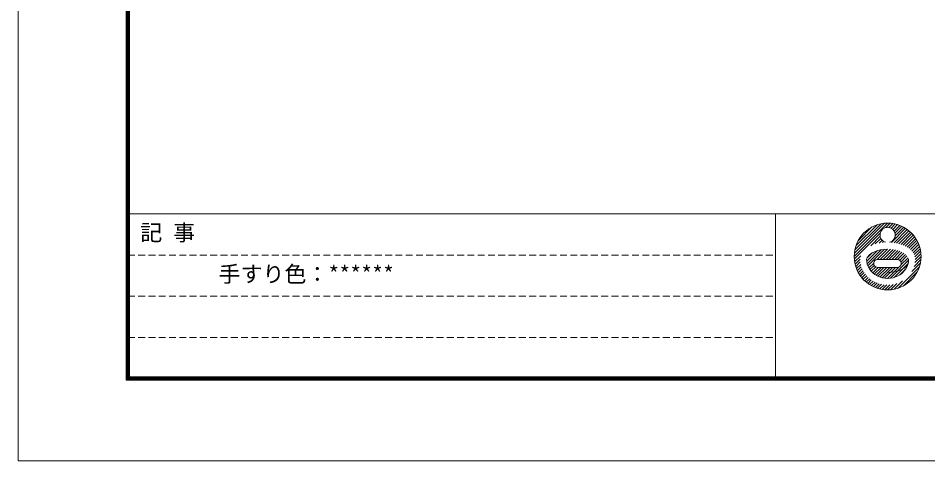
# Model space of a CAD drawing. Units: millimetres, scale not verified. Extents: x -3580 to 3580, y -1188 to 1188.
# Drawn here: x -3580 to -2917, y -1188 to -865 of the extents above; entities that cross this region are included whole.
import ezdxf
from ezdxf.enums import TextEntityAlignment as Align

# ---------------------------------------------------------------- set-up
doc = ezdxf.new("R2010")
doc.units = ezdxf.units.MM
doc.header["$LTSCALE"] = 20
doc.linetypes.add('USER3', pattern=[0.375, 0.25, -0.125])
for name, color, linetype, lineweight in [('0-0_0', 7, 'Continuous', 18), ('0-1_DEFPOINTS', 7, 'Continuous', 18), ('0-4_WAKU', 7, 'Continuous', 18)]:
    doc.layers.add(name, color=color, linetype=linetype, lineweight=lineweight)
doc.layers.add('0-2_MOJI', color=7, linetype='Continuous')
doc.styles.add('ＭＳ ゴシック', font='')
doc.styles.get('ＭＳ ゴシック').set_extended_font_data('MS Gothic')

msp = doc.modelspace()

# ---------------------------------------------------------------- linework, layer by layer
at = {"layer": '0-0_0'}
for p, q in [((-2970.36, -1038.88), (-2946.1, -1014.63)), ((-2970.25, -1036.65), (-2948.34, -1014.74)), ((-2969.88, -1034.16), (-2950.83, -1015.11)), ((-2969.11, -1031.27), (-2953.72, -1015.88)), ((-2967.52, -1027.56), (-2957.43, -1017.47)), ((-2947.25, -1017.9), (-2944.06, -1014.71)), ((-2945.07, -1017.84), (-2942.17, -1014.93)), ((-2943.48, -1018.37), (-2940.4, -1015.28)), ((-2943.26, -1028.75), (-2932.94, -1018.43)), ((-2942.24, -1019.24), (-2938.73, -1015.74)), ((-2941.35, -1028.96), (-2931.68, -1019.29)), ((-2941.28, -1020.41), (-2937.16, -1016.29)), ((-2940.65, -1021.9), (-2935.68, -1016.93)), ((-2940.49, -1023.87), (-2934.27, -1017.64)), ((-2939.53, -1029.27), (-2930.49, -1020.22)), ((-2970.28, -1040.93), (-2951.42, -1022.07)), ((-2958.36, -1031.13), (-2951.48, -1024.25)), ((-2954.99, -1029.88), (-2950.95, -1025.84)), ((-2952.21, -1029.21), (-2950.08, -1027.08)), ((-2937.81, -1029.66), (-2929.36, -1021.22)), ((-2936.17, -1030.15), (-2928.3, -1022.27)), ((-2934.62, -1030.71), (-2927.3, -1023.4)), ((-2933.15, -1031.37), (-2926.37, -1024.59)), ((-2931.78, -1032.12), (-2925.51, -1025.85)), ((-2930.51, -1032.98), (-2924.72, -1027.18)), ((-2960.89, -1044.26), (-2950.68, -1034.05)), ((-2960.36, -1045.85), (-2948.26, -1033.75)), ((-2953.54, -1041.16), (-2946.05, -1033.66)), ((-2951.41, -1041.15), (-2944, -1033.73)), ((-2949.72, -1028.84), (-2948.91, -1028.04)), ((-2949.29, -1041.15), (-2942.08, -1033.94)), ((-2947.18, -1041.15), (-2940.28, -1034.26)), ((-2929.35, -1033.94), (-2924, -1028.58)), ((-2928.31, -1035.02), (-2923.36, -1030.06)), ((-2927.42, -1036.24), (-2922.8, -1031.63)), ((-2926.68, -1037.63), (-2922.34, -1033.29)), ((-2970.06, -1042.82), (-2965.63, -1038.4)), ((-2969.71, -1044.59), (-2966.07, -1040.96)), ((-2961.24, -1042.49), (-2953.44, -1034.69)), ((-2961.11, -1040.24), (-2957.06, -1036.18)), ((-2945.06, -1041.16), (-2938.59, -1034.69)), ((-2942.94, -1041.16), (-2937.01, -1035.23)), ((-2940.82, -1041.16), (-2935.54, -1035.88)), ((-2938.7, -1041.16), (-2934.19, -1036.65)), ((-2937.2, -1041.78), (-2932.97, -1037.56)), ((-2936.36, -1045.19), (-2931.07, -1039.9)), ((-2936.31, -1043.02), (-2931.91, -1038.62)), ((-2926.17, -1039.24), (-2921.98, -1035.05)), ((-2926.15, -1043.46), (-2921.67, -1038.98)), ((-2925.96, -1041.15), (-2921.75, -1036.94)), ((-2969.25, -1046.26), (-2965.95, -1042.96)), ((-2968.7, -1047.83), (-2965.64, -1044.77)), ((-2968.06, -1049.31), (-2965.19, -1046.44)), ((-2959.68, -1047.29), (-2956.13, -1043.75)), ((-2958.86, -1048.59), (-2955.76, -1045.49)), ((-2957.92, -1049.78), (-2954.69, -1046.55)), ((-2956.88, -1050.85), (-2952.94, -1046.92)), ((-2955.72, -1051.82), (-2950.82, -1046.92)), ((-2954.46, -1052.68), (-2948.7, -1046.92)), ((-2953.48, -1046.92), (-2938.64, -1046.91)), ((-2953.13, -1041.14), (-2938.63, -1041.17)), ((-2953.08, -1053.42), (-2946.57, -1046.91)), ((-2951.59, -1054.05), (-2944.45, -1046.91)), ((-2949.96, -1054.54), (-2942.33, -1046.91)), ((-2948.17, -1054.87), (-2940.2, -1046.91)), ((-2946.19, -1055.01), (-2937.86, -1046.69)), ((-2943.94, -1054.88), (-2930.72, -1041.67)), ((-2941.24, -1054.31), (-2931.12, -1044.19)), ((-2938.43, -1062.11), (-2922.88, -1046.55)), ((-2928.46, -1050.01), (-2922.13, -1043.68)), ((-2926.77, -1046.2), (-2921.77, -1041.2)), ((-2967.34, -1050.72), (-2964.6, -1047.98)), ((-2966.55, -1052.05), (-2963.91, -1049.41)), ((-2965.69, -1053.31), (-2963.12, -1050.74)), ((-2964.77, -1054.5), (-2962.24, -1051.98)), ((-2963.77, -1055.63), (-2961.28, -1053.13)), ((-2962.71, -1056.69), (-2960.23, -1054.2)), ((-2937.35, -1052.54), (-2932.72, -1047.91)), ((-2934.77, -1060.57), (-2924.42, -1050.22)), ((-2961.59, -1057.69), (-2959.09, -1055.19)), ((-2960.4, -1058.62), (-2957.88, -1056.1)), ((-2959.14, -1059.48), (-2956.58, -1056.92)), ((-2957.81, -1060.27), (-2955.2, -1057.66)), ((-2956.41, -1060.99), (-2953.72, -1058.31)), ((-2954.93, -1061.63), (-2952.14, -1058.85)), ((-2953.36, -1062.19), (-2950.46, -1059.28)), ((-2951.7, -1062.65), (-2948.64, -1059.59)), ((-2949.93, -1063), (-2946.67, -1059.74)), ((-2948.05, -1063.24), (-2944.51, -1059.7)), ((-2946.01, -1063.32), (-2942.07, -1059.38)), ((-2943.79, -1063.22), (-2939.19, -1058.63)), ((-2941.31, -1062.86), (-2935.25, -1056.81))]:
    msp.add_line(p, q, dxfattribs=at)
msp.add_circle((-2946.01, -1038.97), 24.35, dxfattribs=at)
for centre, radius, start, end in [((-2946.01, -1023.3), 5.55, 285.3155, 255.16293), ((-2953.25, -1044.04), 2.9, 87.54282, 274.72211), ((-2939.02, -1044.04), 2.9, 262.56243, 97.44259)]:
    msp.add_arc(centre, radius, start, end, dxfattribs=at)
for centre, major_axis, ratio, start_param, end_param in [((-2946.05, -1042.11), (-15.44, 0), 0.546875, 4.709891, 6.13946), ((-2946.01, -1040.9), (-15.32, 0), 0.92126, 6.282898, 9.425065), ((-2945.98, -1042.11), (15.44, 0), 0.546875, 4.709891, 6.13946)]:
    msp.add_ellipse(centre, major_axis=major_axis, ratio=ratio, start_param=start_param, end_param=end_param, dxfattribs=at)
at = {"layer": '0-1_DEFPOINTS', "color": 5}
for p, q in [((-3579.8, 1188), (-3579.8, -1188)), ((-3579.8, -1188), (-215.8, -1188))]:
    msp.add_line(p, q, dxfattribs=at)
at = {"layer": '0-4_WAKU'}
for p, q in [((-3501, 1133.2), (-3501, -1129.2)), ((-3500.4, 1132.6), (-3500.4, -1128.6)), ((-3499.8, 1132), (-3499.8, -1128)), ((-3499.2, 1131.4), (-3499.2, -1127.4)), ((-3498.6, 1130.8), (-3498.6, -1126.8)), ((-3499.8, -1008), (-299.8, -1008)), ((-3027.8, -1008), (-3027.8, -1128)), ((-3498.6, -1126.8), (-301, -1126.8)), ((-3501, -1129.2), (-298.6, -1129.2)), ((-3500.4, -1128.6), (-299.2, -1128.6)), ((-3499.8, -1128), (-299.8, -1128)), ((-3499.2, -1127.4), (-300.4, -1127.4))]:
    msp.add_line(p, q, dxfattribs=at)
at = {"layer": '0-4_WAKU', "linetype": 'USER3'}
for p, q in [((-3499.8, -1038), (-3027.8, -1038)), ((-3499.8, -1068), (-3027.8, -1068)), ((-3499.8, -1098), (-3027.8, -1098))]:
    msp.add_line(p, q, dxfattribs=at)

# ---------------------------------------------------------------- texts
at = {"layer": '0-2_MOJI', "style": 'ＭＳ ゴシック'}
for s, p in [('記 事', (-3490.81, -1030.96)), ('手すり色：******', (-3433.72, -1061.21))]:
    msp.add_text(s, height=11.73, dxfattribs=at).set_placement(p, align=Align.BOTTOM_LEFT)

doc.saveas('drawing.dxf')
